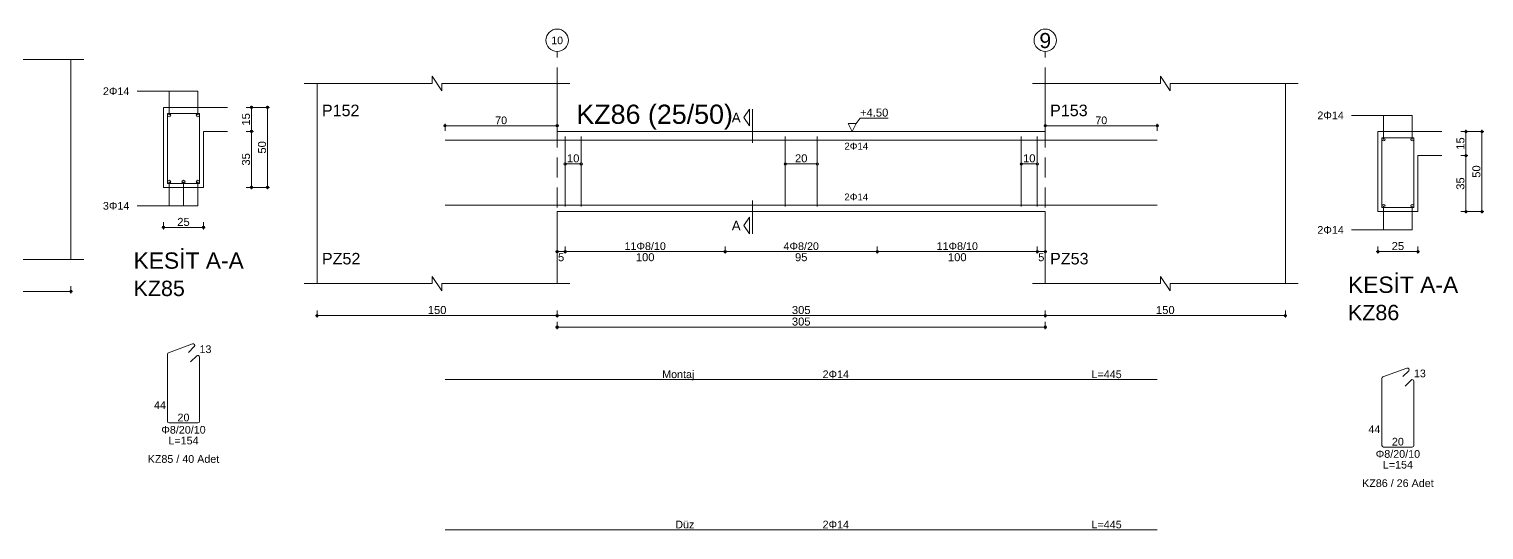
# Model space of a CAD drawing. Header units: millimetres. Extents: x 23801 to 80069, y 9628 to 14137.
# Drawn here: x 35159 to 36523, y 9748 to 10218 of the extents above; entities that cross this region are included whole.
import ezdxf

# ---------------------------------------------------------------- set-up
doc = ezdxf.new("R2010")
doc.units = ezdxf.units.MM
doc.linetypes.add('DASHDOT2', pattern=[12.7, 6.35, -3.175, 0, -3.175])
doc.linetypes.add('DASHED4', pattern=[18.75, 12.5, -6.25])
doc.layers.add('aks', color=251, linetype='DASHDOT2', lineweight=35)
for name, color, linetype in [('Donatı Topl. Uzun. Yazısı', 7, 'Continuous'), ('Donatı Uz. Yazısı', 7, 'Continuous'), ('Donatı Yazısı', 7, 'Continuous'), ('Donatı Çizgisi', 7, 'Continuous'), ('Kiriş', 7, 'Continuous'), ('Standart', 7, 'Continuous'), ('Ölçülendirme', 7, 'Continuous')]:
    doc.layers.add(name, color=color, linetype=linetype)
doc.styles.add('arial_1_18', font='arial.ttf', dxfattribs={"height": 0.2})

# ---------------------------------------------------------------- blocks, each defined once
blk = doc.blocks.new('IDE1071Entity7333')
at = {"layer": 'Donatı Çizgisi', "color": 5, "linetype": 'Continuous', "lineweight": 5}
for points in [[(26742.54, 1686.15), (26742.54, 1729.75)], [(26742.54, 1729.75), (26762.54, 1729.75)], [(26762.54, 1686.15), (26762.54, 1729.75)], [(26742.54, 1686.15), (26762.54, 1686.15)], [(26743.21, 1580.39), (26758.21, 1585.86)], [(26755.64, 1580.54), (26759.28, 1584.18)], [(26742.54, 1537.57), (26742.54, 1579.44)], [(26757.02, 1574.63), (26760.8, 1578.41)], [(26762.54, 1537.57), (26762.54, 1577.69)], [(26743.56, 1536.55), (26761.52, 1536.55)]]:
    blk.add_lwpolyline(points, dxfattribs=at)
for centre in [(26743.54, 1728.75), (26761.54, 1728.75), (26743.54, 1687.15), (26752.54, 1687.15), (26761.54, 1687.15)]:
    blk.add_circle(centre, 1, dxfattribs=at)
for centre, start, end in [((26758.56, 1584.9), 315, 110), ((26743.56, 1579.44), 110, 180), ((26761.52, 1577.69), 0, 135), ((26743.56, 1537.57), 180, 270), ((26761.52, 1537.57), 270, 0)]:
    blk.add_arc(centre, 1.02, start, end, dxfattribs=at)
at = {"layer": 'Kiriş', "color": 1, "linetype": 'Continuous', "lineweight": 5}
for points in [[(26610.2, 1763.65), (26690.2, 1763.65)], [(26682.2, 1638.65), (26682.2, 1763.65)], [(26740.04, 1683.65), (26740.04, 1733.65)], [(26740.04, 1733.65), (26780.04, 1733.65)], [(26765.04, 1718.65), (26780.04, 1718.65)], [(26765.04, 1683.65), (26765.04, 1718.65)], [(26740.04, 1683.65), (26765.04, 1683.65)], [(26610.2, 1638.65), (26690.2, 1638.65)]]:
    blk.add_lwpolyline(points, dxfattribs=at)
at = {"layer": 'Ölçülendirme', "color": 1, "linetype": 'Continuous', "lineweight": 5}
for points in [[(26723.54, 1743.75), (26761.54, 1743.75)], [(26743.54, 1728.75), (26743.54, 1743.75)], [(26761.54, 1728.75), (26761.54, 1743.75)], [(26791.79, 1733.65), (26806.29, 1733.65)], [(26795.04, 1682.65), (26795.04, 1734.65)], [(26805.04, 1682.65), (26805.04, 1734.65)], [(26791.79, 1718.65), (26796.29, 1718.65)], [(26743.54, 1672.15), (26743.54, 1687.15)], [(26752.54, 1672.15), (26752.54, 1687.15)], [(26761.54, 1672.15), (26761.54, 1687.15)], [(26791.79, 1683.65), (26806.29, 1683.65)], [(26723.54, 1672.15), (26761.54, 1672.15)], [(26739.04, 1658.65), (26766.04, 1658.65)], [(26740.04, 1657.4), (26740.04, 1661.9)], [(26765.04, 1657.4), (26765.04, 1661.9)], [(25781.2, 1618.65), (26683.2, 1618.65)], [(26682.2, 1617.4), (26682.2, 1621.9)]]:
    blk.add_lwpolyline(points, dxfattribs=at)
for centre in [(26795.04, 1733.65), (26805.04, 1733.65), (26795.04, 1718.65), (26795.04, 1683.65), (26805.04, 1683.65), (26740.04, 1658.65), (26765.04, 1658.65), (26682.2, 1618.65)]:
    blk.add_circle(centre, 0.75, dxfattribs=at)
at = {"layer": 'Donatı Topl. Uzun. Yazısı', "color": 1, "linetype": 'Continuous', "lineweight": 5, "style": 'arial_1_18'}
blk.add_text('L=154', height=4.8, dxfattribs=at).set_placement((26743.12, 1523.11))
at = {"layer": 'Donatı Uz. Yazısı', "color": 1, "linetype": 'Continuous', "lineweight": 5, "style": 'arial_1_18'}
for s, p in [('13', (26762.54, 1580.15)), ('44', (26734.12, 1545.27)), ('20', (26748.81, 1537.51))]:
    blk.add_text(s, height=4.8, dxfattribs=at).set_placement(p)
at = {"layer": 'Donatı Yazısı', "color": 5, "linetype": 'Continuous', "lineweight": 5, "style": 'arial_1_18'}
for s, p in [('2Φ14', (26702.2, 1741.35)), ('3Φ14', (26702.2, 1669.75)), ('Φ8/20/10', (26738.68, 1529.83)), ('KZ85 / 40 Adet', (26730.17, 1511.59))]:
    blk.add_text(s, height=4.8, dxfattribs=at).set_placement(p)
at = {"layer": 'Kiriş', "color": 1, "linetype": 'Continuous', "lineweight": 5, "style": 'arial_1_18'}
for s, height, p in [('KESİT A-A', 10.2, (26721.34, 1632.85)), ('KZ85', 9.6, (26721.34, 1615.77))]:
    blk.add_text(s, height=height, dxfattribs=at).set_placement(p)
at = {"layer": 'Ölçülendirme', "color": 1, "linetype": 'Continuous', "lineweight": 5, "style": 'arial_1_18'}
for s, p in [('15', (26794.08, 1722.27)), ('50', (26804.08, 1704.77)), ('35', (26794.08, 1697.27))]:
    blk.add_text(s, height=5, rotation=90, dxfattribs=at).set_placement(p)
blk.add_text('25', height=5, dxfattribs=at).set_placement((26748.65, 1659.61))
blk = doc.blocks.new('IDE1071Entity7334')
at = {"layer": 'aks', "color": 30, "linetype": 'DASHED4', "lineweight": 5}
for points in [[(26986.02, 1633.55), (26986.02, 1768.55)], [(27291.02, 1633.55), (27291.02, 1768.55)]]:
    blk.add_lwpolyline(points, dxfattribs=at)
at = {"layer": 'aks', "color": 1, "linetype": 'Continuous', "lineweight": 5}
for centre in [(26986.02, 1775.55), (27291.02, 1775.55)]:
    blk.add_circle(centre, 7, dxfattribs=at)
at = {"layer": 'Donatı Çizgisi', "color": 5, "linetype": 'Continuous', "lineweight": 5}
for points in [[(26916.02, 1713.15), (27361.02, 1713.15)], [(26991.02, 1671.75), (26991.02, 1715.35)], [(27001.02, 1671.75), (27001.02, 1715.35)], [(27128.52, 1671.75), (27128.52, 1715.35)], [(27148.52, 1671.75), (27148.52, 1715.35)], [(27276.02, 1671.75), (27276.02, 1715.35)], [(27286.02, 1671.75), (27286.02, 1715.35)], [(27501.35, 1671.05), (27501.35, 1714.65)], [(27501.35, 1714.65), (27521.35, 1714.65)], [(27521.35, 1671.05), (27521.35, 1714.65)], [(26916.02, 1672.55), (27361.02, 1672.55)], [(27501.35, 1671.05), (27521.35, 1671.05)], [(26916.02, 1563.55), (27361.02, 1563.55)], [(27501.35, 1522.47), (27501.35, 1564.34)], [(27502.02, 1565.29), (27517.03, 1570.76)], [(27514.46, 1565.44), (27518.1, 1569.08)], [(27515.84, 1559.53), (27519.61, 1563.31)], [(27521.35, 1522.47), (27521.35, 1562.59)], [(27502.37, 1521.45), (27520.33, 1521.45)], [(26916.02, 1469.7), (27361.02, 1469.7)]]:
    blk.add_lwpolyline(points, dxfattribs=at)
for centre in [(27502.35, 1713.65), (27520.35, 1713.65), (27502.35, 1672.05), (27520.35, 1672.05)]:
    blk.add_circle(centre, 1, dxfattribs=at)
for centre, start, end in [((27502.37, 1564.34), 110, 180), ((27517.38, 1569.8), 315, 110), ((27520.33, 1562.59), 0, 135), ((27502.37, 1522.47), 180, 270), ((27520.33, 1522.47), 270, 0)]:
    blk.add_arc(centre, 1.02, start, end, dxfattribs=at)
at = {"layer": 'Kiriş', "color": 1, "linetype": 'Continuous', "lineweight": 5}
for points in [[(26828.02, 1748.55), (26908.02, 1748.55)], [(26836.02, 1623.55), (26836.02, 1748.55)], [(26908.02, 1748.55), (26908.02, 1753.05)], [(26914.02, 1744.05), (26908.02, 1753.05)], [(26914.02, 1744.05), (26914.02, 1748.55)], [(26914.02, 1748.55), (26994.02, 1748.55)], [(26986.02, 1718.55), (26986.02, 1748.55)], [(27283.02, 1748.55), (27363.02, 1748.55)], [(27291.02, 1718.55), (27291.02, 1748.55)], [(27363.02, 1748.55), (27363.02, 1753.05)], [(27369.02, 1744.05), (27363.02, 1753.05)], [(27369.02, 1748.55), (27449.02, 1748.55)], [(27369.02, 1744.05), (27369.02, 1748.55)], [(27441.02, 1623.55), (27441.02, 1748.55)], [(26986.02, 1718.55), (27291.02, 1718.55)], [(27498.85, 1668.55), (27498.85, 1718.55)], [(27498.85, 1718.55), (27538.85, 1718.55)], [(27523.85, 1703.55), (27538.85, 1703.55)], [(27523.85, 1668.55), (27523.85, 1703.55)], [(26986.02, 1668.55), (27291.02, 1668.55)], [(26986.02, 1623.55), (26986.02, 1668.55)], [(27291.02, 1623.55), (27291.02, 1668.55)], [(27498.85, 1668.55), (27523.85, 1668.55)], [(26914.02, 1619.05), (26908.02, 1628.05)], [(26908.02, 1623.55), (26908.02, 1628.05)], [(27369.02, 1619.05), (27363.02, 1628.05)], [(27363.02, 1623.55), (27363.02, 1628.05)], [(26828.02, 1623.55), (26908.02, 1623.55)], [(26914.02, 1623.55), (26994.02, 1623.55)], [(26914.02, 1619.05), (26914.02, 1623.55)], [(27283.02, 1623.55), (27363.02, 1623.55)], [(27369.02, 1623.55), (27449.02, 1623.55)], [(27369.02, 1619.05), (27369.02, 1623.55)]]:
    blk.add_lwpolyline(points, dxfattribs=at)
at = {"layer": 'Ölçülendirme', "color": 1, "linetype": 'Continuous', "lineweight": 5}
for points in [[(27102.77, 1727.3), (27106.27, 1732.55)], [(27106.27, 1722.05), (27102.77, 1727.3)], [(27106.27, 1722.05), (27106.27, 1732.55)], [(27108.02, 1711.55), (27108.02, 1732.55)], [(27482.35, 1728.65), (27520.35, 1728.65)], [(27502.35, 1713.65), (27502.35, 1728.65)], [(27520.35, 1713.65), (27520.35, 1728.65)], [(26915.02, 1722.15), (26987.02, 1722.15)], [(26916.02, 1718.9), (26916.02, 1723.4)], [(26986.02, 1718.9), (26986.02, 1723.4)], [(27170.27, 1718.55), (27167.77, 1723.55)], [(27167.77, 1723.55), (27172.77, 1723.55)], [(27172.77, 1723.55), (27170.27, 1718.55)], [(27170.27, 1718.55), (27170.27, 1718.55)], [(27172.77, 1723.55), (27175.27, 1726.88)], [(27175.27, 1726.88), (27192.94, 1726.88)], [(27290.02, 1722.15), (27362.02, 1722.15)], [(27291.02, 1718.9), (27291.02, 1723.4)], [(27361.02, 1718.9), (27361.02, 1723.4)], [(27550.6, 1718.55), (27565.1, 1718.55)], [(27553.85, 1667.55), (27553.85, 1719.55)], [(27563.85, 1667.55), (27563.85, 1719.55)], [(27550.6, 1703.55), (27555.1, 1703.55)], [(26991.02, 1698.35), (27001.02, 1698.35)], [(27128.52, 1698.35), (27148.52, 1698.35)], [(27276.02, 1698.35), (27286.02, 1698.35)], [(27108.02, 1654.55), (27108.02, 1675.55)], [(27102.77, 1659.8), (27106.27, 1665.05)], [(27106.27, 1654.55), (27106.27, 1665.05)], [(27502.35, 1657.05), (27502.35, 1672.05)], [(27520.35, 1657.05), (27520.35, 1672.05)], [(27550.6, 1668.55), (27565.1, 1668.55)], [(27106.27, 1654.55), (27102.77, 1659.8)], [(27482.35, 1657.05), (27520.35, 1657.05)], [(26986.02, 1642.3), (26986.02, 1646.8)], [(26991.02, 1642.3), (26991.02, 1646.8)], [(27091.02, 1642.3), (27091.02, 1646.8)], [(27186.02, 1642.3), (27186.02, 1646.8)], [(27286.02, 1642.3), (27286.02, 1646.8)], [(27291.02, 1642.3), (27291.02, 1646.8)], [(27498.85, 1642.3), (27498.85, 1646.8)], [(27523.85, 1642.3), (27523.85, 1646.8)], [(26985.02, 1643.55), (27292.02, 1643.55)], [(27497.85, 1643.55), (27524.85, 1643.55)], [(26835.02, 1603.55), (27442.02, 1603.55)], [(26836.02, 1602.3), (26836.02, 1606.8)], [(26986.02, 1602.3), (26986.02, 1606.8)], [(27291.02, 1602.3), (27291.02, 1606.8)], [(27441.02, 1602.3), (27441.02, 1606.8)], [(26985.02, 1596.35), (27292.02, 1596.35)], [(26986.02, 1595.1), (26986.02, 1599.6)], [(27291.02, 1595.1), (27291.02, 1599.6)]]:
    blk.add_lwpolyline(points, dxfattribs=at)
for centre in [(26916.02, 1722.15), (26986.02, 1722.15), (27291.02, 1722.15), (27361.02, 1722.15), (27553.85, 1718.55), (27563.85, 1718.55), (27553.85, 1703.55), (26991.02, 1698.35), (27001.02, 1698.35), (27128.52, 1698.35), (27148.52, 1698.35), (27276.02, 1698.35), (27286.02, 1698.35), (27553.85, 1668.55), (27563.85, 1668.55), (26986.02, 1643.55), (26991.02, 1643.55), (26991.02, 1643.55), (27091.02, 1643.55), (27091.02, 1643.55), (27186.02, 1643.55), (27186.02, 1643.55), (27286.02, 1643.55), (27286.02, 1643.55), (27291.02, 1643.55), (27498.85, 1643.55), (27523.85, 1643.55), (26836.02, 1603.55), (26986.02, 1603.55), (26986.02, 1603.55), (27291.02, 1603.55), (27291.02, 1603.55), (27441.02, 1603.55), (26986.02, 1596.35), (27291.02, 1596.35)]:
    blk.add_circle(centre, 0.75, dxfattribs=at)
at = {"layer": 'aks', "color": 1, "linetype": 'Continuous', "lineweight": 5, "style": 'arial_1_18'}
for s, height, p in [('10', 4.725, (26982.35, 1773.11)), ('9', 9.45, (27287.35, 1770.67))]:
    blk.add_text(s, height=height, dxfattribs=at).set_placement(p)
at = {"layer": 'Donatı Topl. Uzun. Yazısı', "color": 1, "linetype": 'Continuous', "lineweight": 5, "style": 'arial_1_18'}
for s, p in [('L=445', (27319.93, 1564.51)), ('L=154', (27501.94, 1508.01)), ('L=445', (27319.93, 1470.66))]:
    blk.add_text(s, height=4.8, dxfattribs=at).set_placement(p)
at = {"layer": 'Donatı Uz. Yazısı', "color": 1, "linetype": 'Continuous', "lineweight": 5, "style": 'arial_1_18'}
for s, p in [('13', (27521.35, 1565.05)), ('44', (27492.93, 1530.17)), ('20', (27507.62, 1522.41))]:
    blk.add_text(s, height=4.8, dxfattribs=at).set_placement(p)
at = {"layer": 'Donatı Yazısı', "color": 5, "linetype": 'Continuous', "lineweight": 5, "style": 'arial_1_18'}
for s, p in [('2Φ14', (27461.02, 1726.25)), ('2Φ14', (27461.02, 1654.65)), ('2Φ14', (27151.87, 1564.51)), ('Φ8/20/10', (27497.49, 1514.73)), ('KZ86 / 26 Adet', (27488.98, 1496.49)), ('2Φ14', (27151.87, 1470.66))]:
    blk.add_text(s, height=4.8, dxfattribs=at).set_placement(p)
for p in [(27165.48, 1707.27), (27165.48, 1675.51)]:
    blk.add_text('2Φ14', height=4.32, rotation=360, dxfattribs=at).set_placement(p)
at = {"layer": 'Donatı Yazısı', "color": 1, "linetype": 'Continuous', "lineweight": 5, "style": 'arial_1_18'}
for s, p in [('Montaj', (27051.64, 1564.51)), ('Düz', (27059.85, 1470.66))]:
    blk.add_text(s, height=4.8, dxfattribs=at).set_placement(p)
at = {"layer": 'Kiriş', "color": 1, "linetype": 'Continuous', "lineweight": 5, "style": 'arial_1_18'}
for s, height, p in [('P152', 7.2, (26839.02, 1728.15)), ('KZ86 (25/50)', 12, (26998.02, 1723.35)), ('P153', 7.2, (27294.02, 1728.15)), ('PZ52', 7.2, (26839.02, 1635.55)), ('PZ53', 7.2, (27294.02, 1635.55)), ('KESİT A-A', 10.2, (27480.15, 1617.75)), ('KZ86', 9.6, (27480.15, 1600.67))]:
    blk.add_text(s, height=height, dxfattribs=at).set_placement(p)
at = {"layer": 'Ölçülendirme', "color": 1, "linetype": 'Continuous', "lineweight": 5, "style": 'arial_1_18'}
for s, height, p in [('70', 4.8, (26947.29, 1723.15)), ('A', 5.95, (27095.13, 1724.33)), ('+4.50', 5, (27175.27, 1727.88)), ('70', 4.8, (27322.29, 1723.15)), ('A', 5.95, (27095.13, 1656.83)), ('25', 5, (27507.47, 1644.51)), ('5', 5, (26986.58, 1637.55)), ('100', 5, (27035.19, 1637.55)), ('95', 5, (27134.63, 1637.55)), ('100', 5, (27230.19, 1637.55)), ('5', 5, (27286.58, 1637.55)), ('150', 5, (26905.19, 1604.55)), ('305', 5, (27132.69, 1604.55)), ('150', 5, (27360.19, 1604.55)), ('305', 5, (27132.69, 1597.35))]:
    blk.add_text(s, height=height, dxfattribs=at).set_placement(p)
for s, rotation, p in [('15', 90, (27552.89, 1707.17)), ('10', 360, (26992.13, 1699.31)), ('20', 360, (27134.63, 1699.31)), ('10', 360, (27277.13, 1699.31)), ('50', 90, (27562.89, 1689.67)), ('35', 90, (27552.89, 1682.17))]:
    blk.add_text(s, height=5, rotation=rotation, dxfattribs=at).set_placement(p)
at = {"layer": 'Ölçülendirme', "color": 5, "linetype": 'Continuous', "lineweight": 5, "style": 'arial_1_18'}
for s, p in [('11Φ8/10', (27028.09, 1644.55)), ('4Φ8/20', (27127.45, 1644.55)), ('11Φ8/10', (27223.09, 1644.55))]:
    blk.add_text(s, height=4.8, dxfattribs=at).set_placement(p)

msp = doc.modelspace()

# ---------------------------------------------------------------- block references
at = {"layer": 'Standart', "xscale": 1.5, "yscale": 1.5, "zscale": 1.5}
for name in ['IDE1071Entity7333', 'IDE1071Entity7334']:
    msp.add_blockref(name, (-4825.1, 7543.9), dxfattribs=at)

doc.saveas('drawing.dxf')
